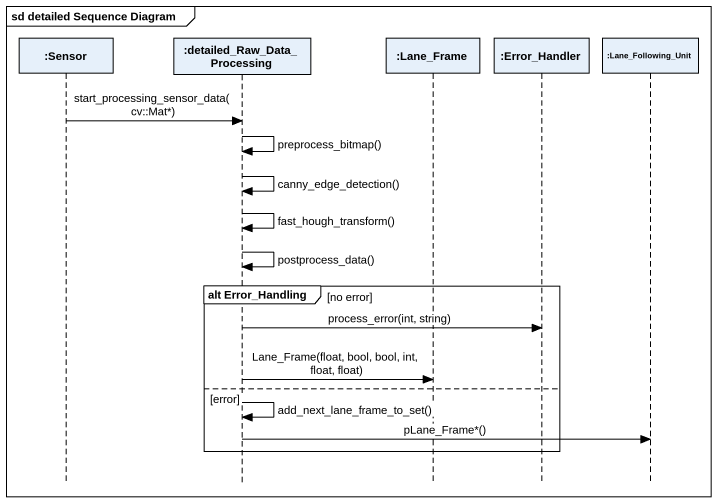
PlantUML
@startuml
mainframe sd detailed Sequence Diagram
hide footbox
participant ":Sensor" as Sensor
participant ":detailed_Raw_Data_Processing" as detailed_Raw_Data_Processing
participant ":Lane_Frame" as Lane_Frame
participant ":Error_Handler" as Error_Handler
participant ":Lane_Following_Unit" as Lane_Following_Unit

Sensor -> detailed_Raw_Data_Processing : start_processing_sensor_data(cv::Mat*)
detailed_Raw_Data_Processing -> detailed_Raw_Data_Processing : preprocess_bitmap()
detailed_Raw_Data_Processing -> detailed_Raw_Data_Processing : canny_edge_detection()
detailed_Raw_Data_Processing -> detailed_Raw_Data_Processing : fast_hough_transform()
detailed_Raw_Data_Processing -> detailed_Raw_Data_Processing : postprocess_data()
group alt Error_Handling [no error]
  detailed_Raw_Data_Processing -> Error_Handler : process_error(int, string)
  detailed_Raw_Data_Processing -> Lane_Frame : Lane_Frame(float, bool, bool, int, float, float)
else error
  detailed_Raw_Data_Processing -> detailed_Raw_Data_Processing : add_next_lane_frame_to_set()
  detailed_Raw_Data_Processing -> Lane_Following_Unit : pLane_Frame*()
end
@enduml
